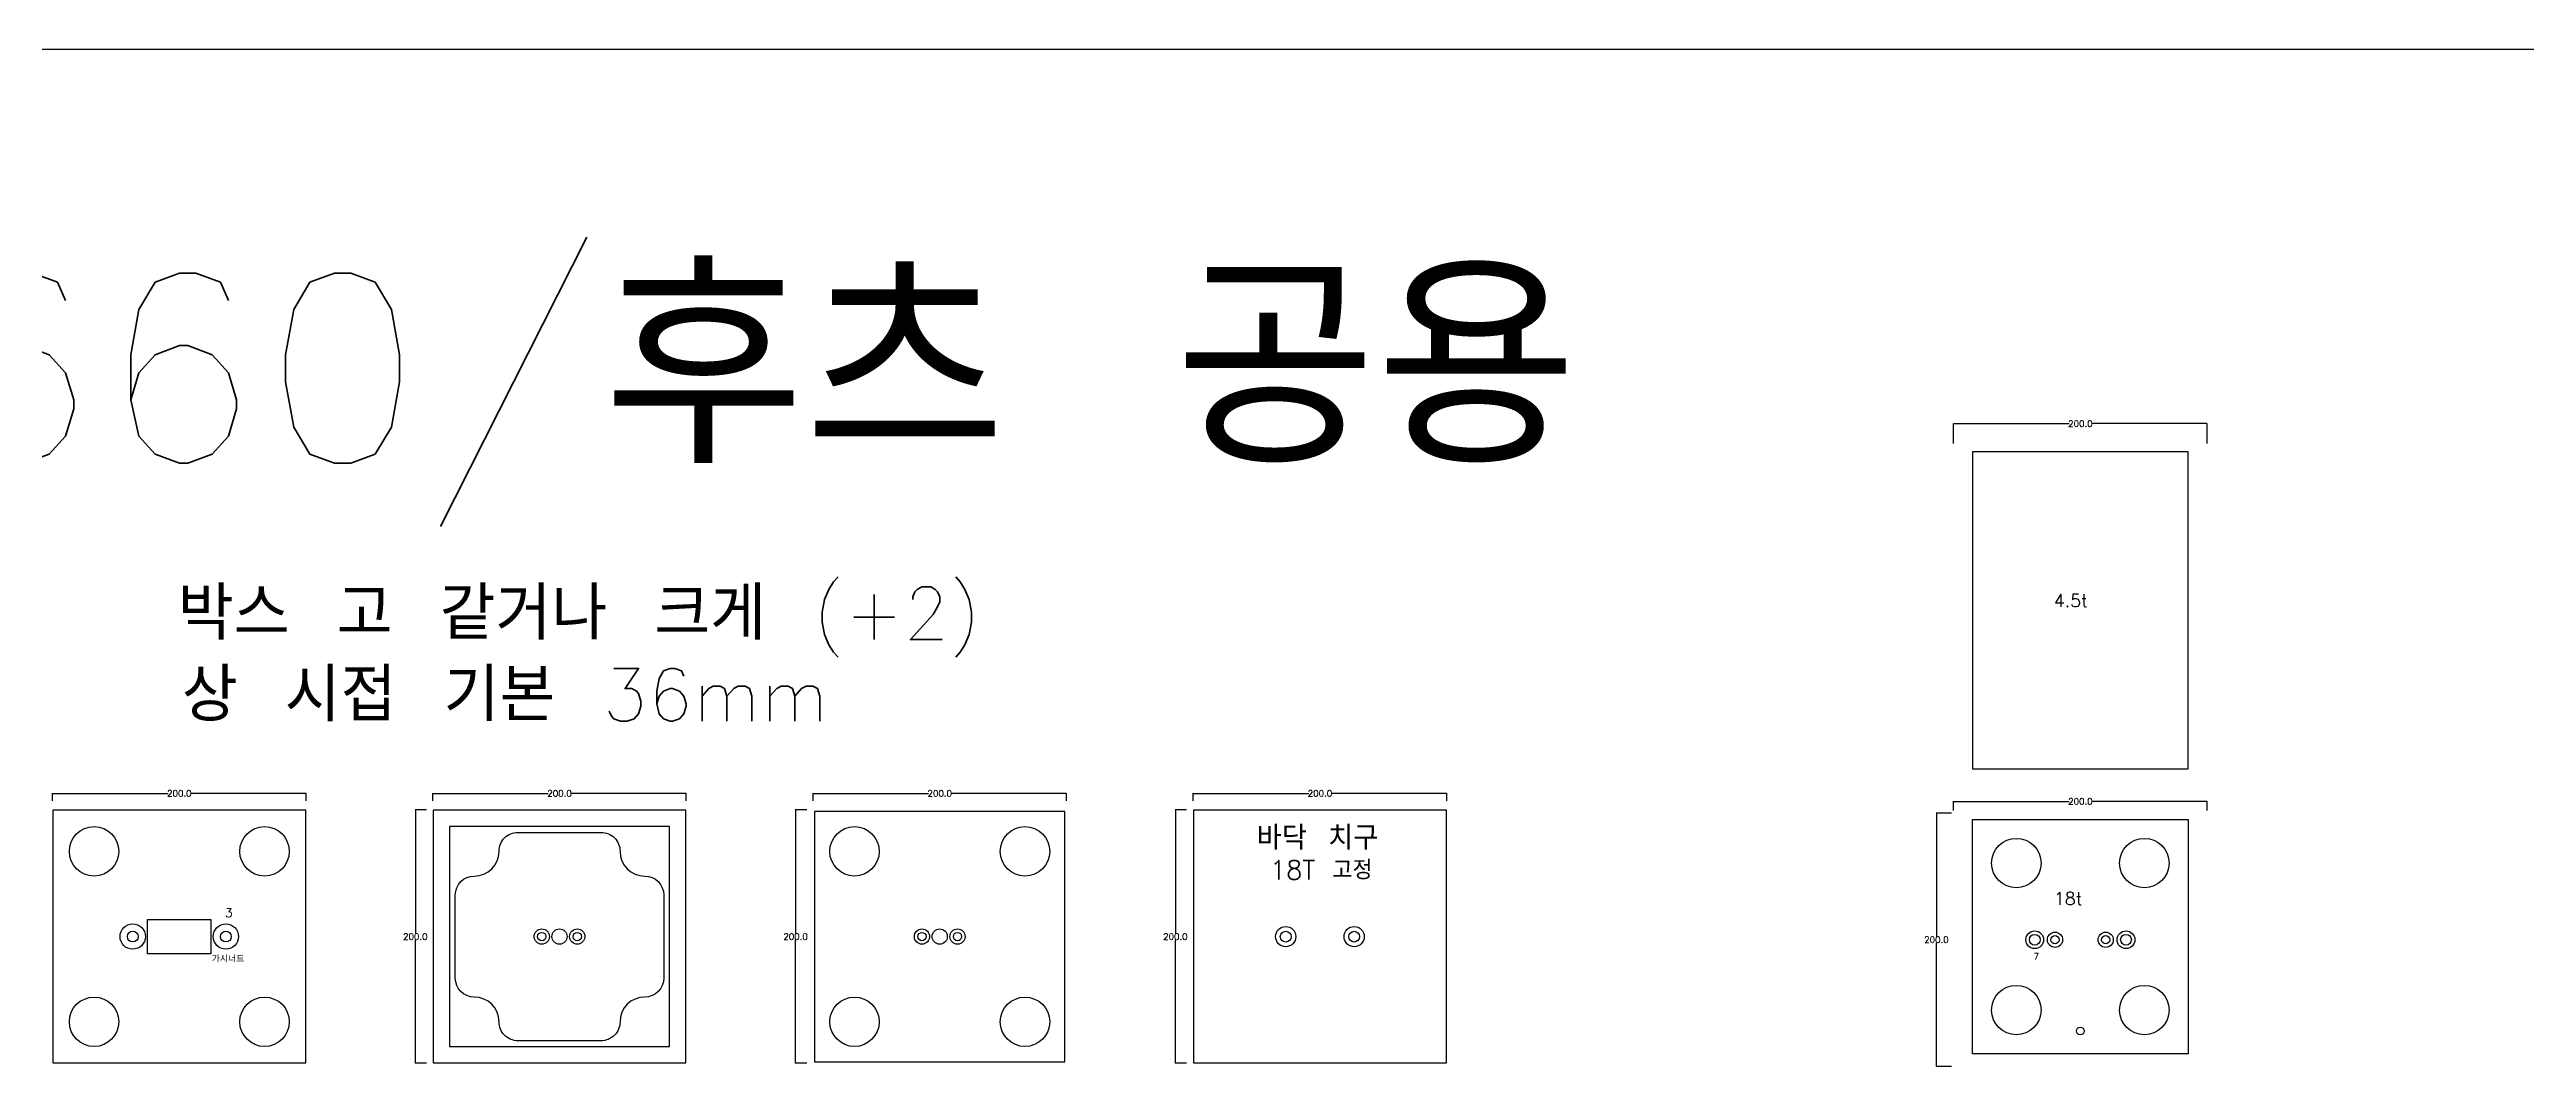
# Model space of a CAD drawing. Header units: millimetres. Extents: x -25 to 19775, y 172 to 9172.
# Drawn here: x 7723 to 9677, y 8369 to 9172 of the extents above; entities that cross this region are included whole.
import ezdxf

# ---------------------------------------------------------------- set-up
doc = ezdxf.new("R2010")
doc.units = ezdxf.units.MM
for name, color, linetype in [('TEXT', 7, 'Continuous'), ('볼트 구멍', 7, 'Continuous'), ('치구', 7, 'Continuous'), ('치수', 7, 'Continuous')]:
    doc.layers.add(name, color=color, linetype=linetype)
doc.styles.get("Standard").update_dxf_attribs({"font": 'txt.shx', "bigfont": 'whgtxt.shx'})
doc.dimstyles.get("Standard").update_dxf_attribs({"dimtxt": 7, "dimasz": 0.18, "dimexe": 0.18, "dimexo": 0.0625, "dimgap": 0.09, "dimtad": 0, "dimtih": 1, "dimtoh": 1, "dimdec": 1, "dimzin": 0, "dimdsep": 46, "dimtxsty": 'Standard', "dimcen": 0.09, "dimadec": 0, "dimazin": 0, "dimtfac": 1, "dimtdec": 1, "dimtofl": 0, "dimtmove": 0, "dimatfit": 3, "dimfxl": 0, "dimtolj": 1, "dimtzin": 0, "dimarcsym": 0})

# ---------------------------------------------------------------- blocks, each defined once
blk = doc.blocks.new('*D573')
at = {"layer": 'Defpoints', "color": 0}
for p in [(8320.6, 8571.8), (8311.7, 8371.8), (8320.6, 8371.8)]:
    blk.add_point(p, dxfattribs=at)
at = {"layer": '치수', "color": 0, "lineweight": -2}
for p, q in [((8320.5, 8571.8), (8311.5, 8571.8)), ((8311.7, 8571.6), (8311.7, 8474.4)), ((8311.7, 8372), (8311.7, 8469.2)), ((8320.5, 8371.8), (8311.5, 8371.8))]:
    blk.add_line(p, q, dxfattribs=at)
at = {"layer": '치수', "color": 0}
for points in [[(8311.6, 8571.6), (8311.7, 8571.6), (8311.7, 8571.8)], [(8311.6, 8372), (8311.7, 8372), (8311.7, 8371.8)]]:
    blk.add_solid(points, dxfattribs=at)
at = {"layer": '치수', "color": 0, "insert": (8311.7, 8471.8), "char_height": 5, "attachment_point": 5}
blk.add_mtext('\\A1;200.0', dxfattribs=at)
blk = doc.blocks.new('*D574')
at = {"layer": 'Defpoints', "color": 0}
for p in [(8020.6, 8571.8), (8011.7, 8371.8), (8020.6, 8371.8)]:
    blk.add_point(p, dxfattribs=at)
at = {"layer": '치수', "color": 0, "lineweight": -2}
for p, q in [((8020.5, 8571.8), (8011.5, 8571.8)), ((8011.7, 8571.6), (8011.7, 8474.4)), ((8011.7, 8372), (8011.7, 8469.2)), ((8020.5, 8371.8), (8011.5, 8371.8))]:
    blk.add_line(p, q, dxfattribs=at)
at = {"layer": '치수', "color": 0}
for points in [[(8011.6, 8571.6), (8011.7, 8571.6), (8011.7, 8571.8)], [(8011.6, 8372), (8011.7, 8372), (8011.7, 8371.8)]]:
    blk.add_solid(points, dxfattribs=at)
at = {"layer": '치수', "color": 0, "insert": (8011.7, 8471.8), "char_height": 5, "attachment_point": 5}
blk.add_mtext('\\A1;200.0', dxfattribs=at)
blk = doc.blocks.new('*D589')
at = {"layer": 'Defpoints', "color": 0}
for p in [(8225.5, 8584.8), (8025.5, 8578.9), (8225.5, 8578.9)]:
    blk.add_point(p, dxfattribs=at)
at = {"layer": '치수', "color": 0, "lineweight": -2}
for p, q in [((8025.5, 8579), (8025.5, 8585)), ((8025.6, 8584.8), (8116.6, 8584.8)), ((8225.3, 8584.8), (8134.3, 8584.8)), ((8225.5, 8579), (8225.5, 8585))]:
    blk.add_line(p, q, dxfattribs=at)
at = {"layer": '치수', "color": 0}
for points in [[(8025.6, 8584.8), (8025.6, 8584.8), (8025.5, 8584.8)], [(8225.3, 8584.8), (8225.3, 8584.8), (8225.5, 8584.8)]]:
    blk.add_solid(points, dxfattribs=at)
at = {"layer": '치수', "color": 0, "insert": (8125.5, 8584.8), "char_height": 5, "attachment_point": 5}
blk.add_mtext('\\A1;200.0', dxfattribs=at)
blk = doc.blocks.new('*D590')
at = {"layer": 'Defpoints', "color": 0}
for p in [(7925.5, 8584.8), (7725.5, 8578.9), (7925.5, 8578.9)]:
    blk.add_point(p, dxfattribs=at)
at = {"layer": '치수', "color": 0, "lineweight": -2}
for p, q in [((7725.5, 8579), (7725.5, 8585)), ((7725.6, 8584.8), (7816.6, 8584.8)), ((7925.3, 8584.8), (7834.3, 8584.8)), ((7925.5, 8579), (7925.5, 8585))]:
    blk.add_line(p, q, dxfattribs=at)
at = {"layer": '치수', "color": 0}
for points in [[(7725.6, 8584.8), (7725.6, 8584.8), (7725.5, 8584.8)], [(7925.3, 8584.8), (7925.3, 8584.8), (7925.5, 8584.8)]]:
    blk.add_solid(points, dxfattribs=at)
at = {"layer": '치수', "color": 0, "insert": (7825.5, 8584.8), "char_height": 5, "attachment_point": 5}
blk.add_mtext('\\A1;200.0', dxfattribs=at)
blk = doc.blocks.new('*D591')
at = {"layer": 'Defpoints', "color": 0}
for p in [(9224, 8569.3), (9211.9, 8369.3), (9224, 8369.3)]:
    blk.add_point(p, dxfattribs=at)
at = {"layer": '치수', "color": 0, "lineweight": -2}
for p, q in [((9223.9, 8569.3), (9211.8, 8569.3)), ((9211.9, 8569.1), (9211.9, 8471.9)), ((9211.9, 8369.5), (9211.9, 8466.7)), ((9223.9, 8369.3), (9211.8, 8369.3))]:
    blk.add_line(p, q, dxfattribs=at)
at = {"layer": '치수', "color": 0}
for points in [[(9211.9, 8569.1), (9212, 8569.1), (9211.9, 8569.3)], [(9211.9, 8369.5), (9212, 8369.5), (9211.9, 8369.3)]]:
    blk.add_solid(points, dxfattribs=at)
at = {"layer": '치수', "color": 0, "insert": (9211.9, 8469.3), "char_height": 5, "attachment_point": 5}
blk.add_mtext('\\A1;200.0', dxfattribs=at)
blk = doc.blocks.new('*D592')
at = {"layer": 'Defpoints', "color": 0}
for p in [(8620.3, 8571.8), (8611.4, 8371.8), (8620.3, 8371.8)]:
    blk.add_point(p, dxfattribs=at)
at = {"layer": '치수', "color": 0, "lineweight": -2}
for p, q in [((8620.3, 8571.8), (8611.2, 8571.8)), ((8611.4, 8571.6), (8611.4, 8474.4)), ((8611.4, 8372), (8611.4, 8469.2)), ((8620.3, 8371.8), (8611.2, 8371.8))]:
    blk.add_line(p, q, dxfattribs=at)
at = {"layer": '치수', "color": 0}
for points in [[(8611.4, 8571.6), (8611.4, 8571.6), (8611.4, 8571.8)], [(8611.4, 8372), (8611.4, 8372), (8611.4, 8371.8)]]:
    blk.add_solid(points, dxfattribs=at)
at = {"layer": '치수', "color": 0, "insert": (8611.4, 8471.8), "char_height": 5, "attachment_point": 5}
blk.add_mtext('\\A1;200.0', dxfattribs=at)
blk = doc.blocks.new('*D593')
at = {"layer": 'Defpoints', "color": 0}
for p in [(8825.5, 8584.8), (8625.5, 8578.9), (8825.5, 8578.9)]:
    blk.add_point(p, dxfattribs=at)
at = {"layer": '치수', "color": 0, "lineweight": -2}
for p, q in [((8625.5, 8579), (8625.5, 8585)), ((8625.6, 8584.8), (8716.6, 8584.8)), ((8825.3, 8584.8), (8734.3, 8584.8)), ((8825.5, 8579), (8825.5, 8585))]:
    blk.add_line(p, q, dxfattribs=at)
at = {"layer": '치수', "color": 0}
for points in [[(8625.6, 8584.8), (8625.6, 8584.8), (8625.5, 8584.8)], [(8825.3, 8584.8), (8825.3, 8584.8), (8825.5, 8584.8)]]:
    blk.add_solid(points, dxfattribs=at)
at = {"layer": '치수', "color": 0, "insert": (8725.5, 8584.8), "char_height": 5, "attachment_point": 5}
blk.add_mtext('\\A1;200.0', dxfattribs=at)
blk = doc.blocks.new('*D594')
at = {"layer": 'Defpoints', "color": 0}
for p in [(8525.5, 8584.8), (8325.5, 8578.9), (8525.5, 8578.9)]:
    blk.add_point(p, dxfattribs=at)
at = {"layer": '치수', "color": 0, "lineweight": -2}
for p, q in [((8325.5, 8579), (8325.5, 8585)), ((8325.6, 8584.8), (8416.6, 8584.8)), ((8525.3, 8584.8), (8434.3, 8584.8)), ((8525.5, 8579), (8525.5, 8585))]:
    blk.add_line(p, q, dxfattribs=at)
at = {"layer": '치수', "color": 0}
for points in [[(8325.6, 8584.8), (8325.6, 8584.8), (8325.5, 8584.8)], [(8525.3, 8584.8), (8525.3, 8584.8), (8525.5, 8584.8)]]:
    blk.add_solid(points, dxfattribs=at)
at = {"layer": '치수', "color": 0, "insert": (8425.5, 8584.8), "char_height": 5, "attachment_point": 5}
blk.add_mtext('\\A1;200.0', dxfattribs=at)
blk = doc.blocks.new('*D595')
at = {"layer": 'Defpoints', "color": 0}
for p in [(9425.5, 8876.6), (9225.5, 8860.9), (9425.5, 8860.9)]:
    blk.add_point(p, dxfattribs=at)
at = {"layer": '치수', "color": 0, "lineweight": -2}
for p, q in [((9225.5, 8861), (9225.5, 8876.8)), ((9225.6, 8876.6), (9316.6, 8876.6)), ((9425.3, 8876.6), (9334.3, 8876.6)), ((9425.5, 8861), (9425.5, 8876.8))]:
    blk.add_line(p, q, dxfattribs=at)
at = {"layer": '치수', "color": 0}
for points in [[(9225.6, 8876.7), (9225.6, 8876.6), (9225.5, 8876.6)], [(9425.3, 8876.7), (9425.3, 8876.6), (9425.5, 8876.6)]]:
    blk.add_solid(points, dxfattribs=at)
at = {"layer": '치수', "color": 0, "insert": (9325.5, 8876.6), "char_height": 5, "attachment_point": 5}
blk.add_mtext('\\A1;200.0', dxfattribs=at)
blk = doc.blocks.new('*D596')
at = {"layer": 'Defpoints', "color": 0}
for p in [(9225.5, 8571.1), (9425.5, 8578.5), (9425.5, 8571.1)]:
    blk.add_point(p, dxfattribs=at)
at = {"layer": '치수', "color": 0, "lineweight": -2}
for p, q in [((9225.5, 8571.2), (9225.5, 8578.7)), ((9225.6, 8578.5), (9316.6, 8578.5)), ((9425.3, 8578.5), (9334.3, 8578.5)), ((9425.5, 8571.2), (9425.5, 8578.7))]:
    blk.add_line(p, q, dxfattribs=at)
at = {"layer": '치수', "color": 0}
for points in [[(9225.6, 8578.6), (9225.6, 8578.5), (9225.5, 8578.5)], [(9425.3, 8578.6), (9425.3, 8578.5), (9425.5, 8578.5)]]:
    blk.add_solid(points, dxfattribs=at)
at = {"layer": '치수', "color": 0, "insert": (9325.5, 8578.5), "char_height": 5, "attachment_point": 5}
blk.add_mtext('\\A1;200.0', dxfattribs=at)

msp = doc.modelspace()

# ---------------------------------------------------------------- linework, layer by layer
at = {"layer": 'TEXT', "color": 6}
msp.add_line((19775.462, 9171.825), (-24.538, 9171.825), dxfattribs=at)
at = {"layer": '볼트 구멍', "color": 3}
msp.add_lwpolyline([(7850.462, 8458.325), (7800.462, 8458.325), (7800.462, 8485.325), (7850.462, 8485.325)], close=True, dxfattribs=at)
at = {"layer": '볼트 구멍', "color": 1}
for centre, radius in [((7788.712, 8471.825), 10), ((7862.212, 8471.825), 10), ((9289.462, 8469.325), 7), ((9361.462, 8469.325), 7)]:
    msp.add_circle(centre, radius, dxfattribs=at)
at = {"layer": '볼트 구멍', "color": 3}
for centre, radius in [((7788.712, 8471.825), 4.25), ((7862.212, 8471.825), 4.25), ((8111.462, 8471.825), 3.25), ((8125.462, 8471.825), 6), ((8139.462, 8471.825), 3.25), ((8411.462, 8471.825), 3.25), ((8425.462, 8471.825), 6), ((8439.462, 8471.825), 3.25), ((8698.462, 8471.762), 4.25), ((8752.462, 8471.762), 4.25), ((9289.462, 8469.325), 4.25), ((9305.462, 8469.325), 3.25), ((9345.462, 8469.325), 3.25), ((9361.462, 8469.325), 4.25)]:
    msp.add_circle(centre, radius, dxfattribs=at)
at = {"layer": '볼트 구멍', "color": 6}
for centre, radius in [((8111.462, 8471.825), 6), ((8139.462, 8471.825), 6), ((8411.462, 8471.825), 6), ((8439.462, 8471.825), 6), ((8698.462, 8471.762), 8), ((8752.462, 8471.762), 8), ((9305.462, 8469.325), 6), ((9345.462, 8469.325), 6)]:
    msp.add_circle(centre, radius, dxfattribs=at)
at = {"layer": '치구'}
for points in [[(9240.462, 8604.325), (9410.462, 8604.325), (9410.462, 8854.325), (9240.462, 8854.325)], [(7725.712, 8571.575), (7725.712, 8372.075), (7925.212, 8372.075), (7925.212, 8571.575)], [(8025.712, 8571.575), (8025.712, 8372.075), (8225.212, 8372.075), (8225.212, 8571.575)], [(8326.712, 8570.575), (8326.712, 8373.075), (8524.212, 8373.075), (8524.212, 8570.575)], [(8625.712, 8571.575), (8625.712, 8372.075), (8825.212, 8372.075), (8825.212, 8571.575)], [(9240.462, 8379.325), (9240.462, 8564.325), (9410.462, 8564.325), (9410.462, 8379.325)], [(8038.712, 8558.575), (8038.712, 8385.075), (8212.212, 8385.075), (8212.212, 8558.575)]]:
    msp.add_lwpolyline(points, close=True, dxfattribs=at)
msp.add_lwpolyline([(8092.712, 8554.075), (8158.212, 8554.075, -0.41421365), (8173.212, 8539.075, 0.41421347), (8192.712, 8519.575, -0.41421338), (8207.712, 8504.575), (8207.712, 8439.075, -0.41421338), (8192.712, 8424.075, 0.41421347), (8173.212, 8404.575, -0.41421365), (8158.212, 8389.575), (8092.712, 8389.575, -0.41421365), (8077.712, 8404.575, 0.41421347), (8058.212, 8424.075, -0.41421338), (8043.212, 8439.075), (8043.212, 8504.575, -0.41421338), (8058.212, 8519.575, 0.41421347), (8077.712, 8539.075, -0.41421365)], format="xyb", close=True, dxfattribs=at)
for centre, radius in [((7758.212, 8539.075), 19.5), ((7892.712, 8539.075), 19.5), ((8358.212, 8539.075), 19.5), ((8492.712, 8539.075), 19.5), ((9274.962, 8529.825), 19.5), ((9375.962, 8529.825), 19.5), ((7758.212, 8404.575), 19.5), ((7892.712, 8404.575), 19.5), ((8358.212, 8404.575), 19.5), ((8492.712, 8404.575), 19.5), ((9274.962, 8413.825), 19.5), ((9375.962, 8413.825), 19.5), ((9325.462, 8397.325), 3)]:
    msp.add_circle(centre, radius, dxfattribs=at)

# ---------------------------------------------------------------- texts
at = {"layer": 'TEXT', "color": 3}
msp.add_text('목림 660/후츠 공용', height=150, dxfattribs=at).set_placement((7181.732, 8845.315))
at = {"layer": 'TEXT', "color": 1}
for s, height, p in [('박스 고 같거나 크게 (+2)', 41.66667, (7824.326, 8706.129)), ('4.5t', 10, (9304.599, 8731.922)), ('상 시접 기본 36mm', 41.66667, (7827.469, 8641.725)), ('18t', 10, (9304.599, 8496.889)), ('3', 7, (7861.484, 8487.068)), ('가시너트', 5, (7851.069, 8451.519)), ('7', 5, (9288.603, 8453.717))]:
    msp.add_text(s, height=height, dxfattribs=at).set_placement(p)
at = {"layer": 'TEXT', "color": 6, "linetype": 'Continuous'}
msp.add_text('바닥 치구', height=18.75, dxfattribs=at).set_placement((8675.543, 8540.417))
at = {"layer": 'TEXT', "color": 6}
msp.add_text('18T 고정', height=15, dxfattribs=at).set_placement((8685.89, 8516.912))

# ---------------------------------------------------------------- dimensions: what is measured, and where the dimension line sits
at = {"layer": '치수', "color": 4}
for base, p1, p2, picture, middle in [((9425.462, 8876.631), (9225.462, 8860.94), (9425.462, 8860.94), '*D595', (9325.462, 8876.631)), ((7925.462, 8584.815), (7725.462, 8578.932), (7925.462, 8578.932), '*D590', (7825.462, 8584.815)), ((8225.462, 8584.815), (8025.462, 8578.932), (8225.462, 8578.932), '*D589', (8125.462, 8584.815)), ((8525.462, 8584.815), (8325.462, 8578.932), (8525.462, 8578.932), '*D594', (8425.462, 8584.815)), ((8825.462, 8584.815), (8625.462, 8578.932), (8825.462, 8578.932), '*D593', (8725.462, 8584.815)), ((9425.462, 8578.547), (9225.462, 8571.15), (9425.462, 8571.15), '*D596', (9325.462, 8578.547))]:
    dim = msp.add_linear_dim(base=base, p1=p1, p2=p2, dimstyle='Standard', override={"dimtxt": 5}, dxfattribs=at)
    dim.commit()
    dim.dimension.update_dxf_attribs({"geometry": picture, "text_midpoint": middle})
for base, p1, p2, picture, middle in [((8011.666, 8371.825), (8020.57, 8571.825), (8020.57, 8371.825), '*D574', (8011.666, 8471.825)), ((8311.666, 8371.825), (8320.57, 8571.825), (8320.57, 8371.825), '*D573', (8311.666, 8471.825)), ((8611.416, 8371.825), (8620.32, 8571.825), (8620.32, 8371.825), '*D592', (8611.416, 8471.825)), ((9211.932, 8369.325), (9224.001, 8569.325), (9224.001, 8369.325), '*D591', (9211.932, 8469.325))]:
    dim = msp.add_linear_dim(base=base, p1=p1, p2=p2, angle=90, dimstyle='Standard', override={"dimtxt": 5}, dxfattribs=at)
    dim.commit()
    dim.dimension.update_dxf_attribs({"geometry": picture, "text_midpoint": middle})

doc.saveas('drawing.dxf')
